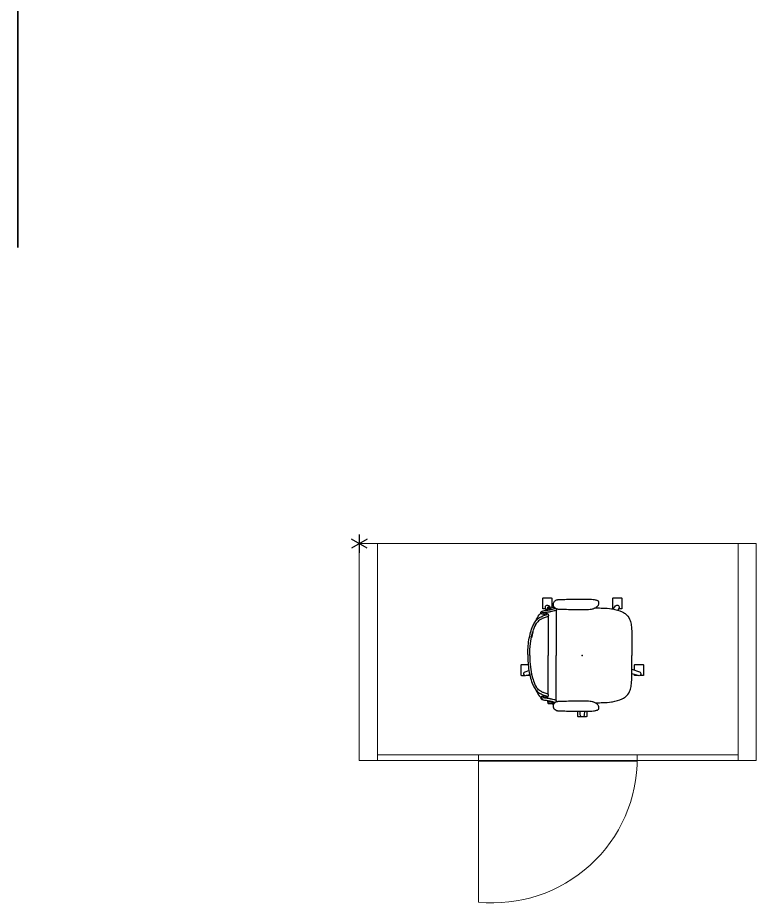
# Model space of a CAD drawing. Header units: inches. Extents: x 0 to 494, y -29 to 538.
# Drawn here: x 0 to 161.1, y -29.3 to 164.4 of the extents above; entities that cross this region are included whole.
import ezdxf

# ---------------------------------------------------------------- set-up
doc = ezdxf.new("R2010")
doc.units = ezdxf.units.IN
doc.header["$MEASUREMENT"] = 0
doc.layers.add('A-GENM', color=13, linetype='Continuous', lineweight=9)
doc.layers.add('SEAT', color=5, linetype='Continuous')
doc.layers.add('SEAT-COUNT', color=5, linetype='Continuous')

# ---------------------------------------------------------------- blocks, each defined once
blk = doc.blocks.new('1COSM_MIDBACK_FXDARMS_0P')
at = {"layer": 'SEAT'}
for p, q in [((-4.65, 12.17), (-4.65, 12.17)), ((-3, 12.22), (-3, 12.22)), ((0.87, 12.27), (0.95, 12.27)), ((-7.59, 9.86), (-7.59, 10.07)), ((-7.59, 10.07), (-7.59, 10.07)), ((-7.54, 10.19), (-7.54, 10.36)), ((-7.54, 10.19), (-7.54, 10.19)), ((-7.42, 10.51), (-7.51, 10.48)), ((-5.69, 9.81), (-5.69, 0)), ((-3, 9.95), (-3, 9.95)), ((0.95, 9.9), (0.87, 9.9)), ((0.95, 9.9), (0.95, 9.9)), ((8.52, 10.13), (7.92, 10.13)), ((-9.16, 9.07), (-9.16, 9.07)), ((-9.04, 9.16), (-9.04, 9.33)), ((-8.87, 9.56), (-9, 9.49)), ((-7.47, 8.48), (-7.47, 0)), ((-11.91, 0.15), (-11.91, -0.15)), ((-7.47, -8.48), (-7.47, 0)), ((-5.69, -9.81), (-5.69, 0)), ((-13.25, -4.4), (-12.53, -4.4)), ((13.25, -4.4), (12.54, -4.4)), ((-9.16, -9.07), (-9.16, -9.07)), ((-9.04, -9.16), (-9.04, -9.33)), ((-8.87, -9.56), (-9, -9.49)), ((-7.59, -9.86), (-7.59, -10.07)), ((-7.59, -10.07), (-7.59, -10.07)), ((-7.54, -10.19), (-7.54, -10.19)), ((-7.54, -10.19), (-7.54, -10.36)), ((-7.42, -10.5), (-7.51, -10.48)), ((-4.65, -9.99), (-4.65, -9.99)), ((-3, -9.95), (-3, -9.95)), ((0.87, -9.9), (0.95, -9.9)), ((0.95, -9.9), (0.95, -9.9)), ((-4.65, -12.17), (-4.65, -12.17)), ((-3, -12.22), (-3, -12.22)), ((0.95, -12.27), (0.87, -12.27))]:
    blk.add_line(p, q, dxfattribs=at)
for points in [[(-7.91, 10.12, -0.005317), (-8.52, 10.13, -0.404093), (-8.64, 10.25), (-8.64, 12.38, -0.406566), (-8.53, 12.5)], [(-8.53, 12.5, -0.015215), (-6.76, 12.5, -0.404095), (-6.64, 12.38), (-6.64, 10.54)], [(-5.52, 10.06, -0.038333), (-5.68, 10.11, -0.152885), (-6.12, 10.46, -0.094387), (-6.27, 10.82, -0.106386), (-6.27, 11.34, -0.162304), (-5.94, 11.9, -0.105762), (-5.6, 12.09, -0.017853), (-5.52, 12.11)], [(-5.52, 12.11, -0.022949), (-5.36, 12.14, -0.015279), (-5.2, 12.15, -0.006122), (-5.09, 12.16, -0.002587), (-4.98, 12.16, -0.001579), (-4.65, 12.17)], [(-4.65, 12.17, -0.001688), (-3, 12.22)], [(-3, 12.22, -0.004543), (0.38, 12.27, -0.000848), (0.87, 12.27)], [(0.95, 12.27, -0.03014), (2.39, 12.18, -0.016683), (2.84, 12.11, -0.01807), (3.07, 12.05, -0.021348), (3.17, 12.02, -0.009947), (3.2, 12.01)], [(0.95, 12.27, -0.004462), (0.95, 12.27, 0.002349), (0.95, 12.27, -0.001223), (0.95, 12.27)], [(3.2, 12.01, -0.039399), (3.37, 11.92, -0.005316), (3.4, 11.9)], [(3.4, 11.9, -0.026397), (3.43, 11.88, -0.049647), (3.47, 11.84, -0.112093), (3.51, 11.76, -0.010874)], [(3.51, 11.75, -0.06222), (3.54, 11.34, -0.02574), (3.51, 11.13, -0.00791), (3.5, 11.05)], [(6.78, 10.13, -0.000182), (6.76, 10.13, -0.404093), (6.64, 10.25), (6.64, 12.38, -0.406566), (6.76, 12.5)], [(6.76, 12.5, -0.015215), (8.52, 12.5, -0.404095), (8.64, 12.38), (8.64, 10.25, -0.406567), (8.52, 10.13, -0.005319)], [(-8.91, 9.44, -0.32302), (-8.89, 9.54, -0.065564), (-8.85, 9.58, -0.062642), (-8.74, 9.64, -0.022502), (-8.65, 9.66, -0.029623), (-8.43, 9.71, -0.00042), (-7.69, 9.84, 0.007705), (-7.28, 9.91, 0.010203), (-6.89, 10, 0.001291), (-6.09, 10.2, 0.034428), (-5.99, 10.24, 0.093045), (-5.94, 10.26, 0.093045)], [(-5.65, 10.1, -0.172127), (-5.63, 9.89, -0.068765), (-5.64, 9.86, -0.132749), (-5.68, 9.82, -0.038053), (-5.73, 9.8, -0.020456), (-5.79, 9.78, -0.009272), (-5.87, 9.76, -0.00216), (-6.13, 9.69, -0.00375), (-6.65, 9.56, -0.005826), (-6.83, 9.52, -0.009376), (-7.11, 9.46, -0.004667), (-7.39, 9.42, 0.000396), (-7.77, 9.36, 0.009139), (-8.11, 9.3, 0.009958), (-8.25, 9.27)], [(-7.7, 9.81), (-7.99, 10.24, -0.970099), (-7.27, 10.76), (-7.09, 10.53)], [(-7.59, 10.07, -0.19788), (-7.54, 10.19)], [(-6.56, 10.09, 0.002262), (-6.66, 10.1, 0.003859), (-7, 10.14, -0.000097), (-7.27, 10.16, -0.002591), (-7.55, 10.18)], [(-7.54, 10.36, -0.112783), (-7.51, 10.48)], [(-7.54, 10.19, -0.020872), (-7.54, 10.19, -0.013811), (-7.54, 10.19)], [(-6.03, 10.35, 0.022424), (-6.13, 10.37, 0.019341), (-6.43, 10.41, 0.006238), (-7.06, 10.47, -0.008552), (-7.36, 10.49, -0.071003), (-7.42, 10.51, -1.124994), (-7.42, 10.51, -0.054719), (-7.31, 10.52, -0.008938), (-6.57, 10.54, -0.000914), (-6.17, 10.55)], [(-6.13, 10.37, -0.080124), (-6.06, 10.38, -0.080124)], [(-4.65, 9.99, 0.00168), (-4.87, 10, -0.002464), (-4.98, 10, -0.004688), (-5.09, 10.01, -0.019195), (-5.33, 10.03, -0.022699), (-5.52, 10.06)], [(-3, 9.95, -0.001618), (-4.65, 9.99)], [(0.87, 9.9, -0.005043), (-2.51, 9.94, -0.000521), (-3, 9.95)], [(1.69, 9.96, -0.042831), (0.95, 9.9)], [(2.43, 10.15, -0.020095), (2.12, 10.05, -0.022293), (1.69, 9.96)], [(3.5, 11.05, -0.073677), (3.44, 10.88, -0.032574), (3.38, 10.79, -0.046527), (3.23, 10.61, -0.03414), (3.06, 10.47, -0.037046), (2.8, 10.31, -0.026571), (2.55, 10.19, -0.00977), (2.43, 10.15)], [(2.91, 10.37, -0.00219), (4.53, 10.29)], [(4.53, 10.29, -0.026044), (6.36, 10.17)], [(6.36, 10.17, 0.000831), (6.37, 10.16)], [(6.37, 10.16, -0.007276), (6.59, 10.13)], [(6.59, 10.13, -0.073515), (8.68, 9.48, -0.041882), (9.33, 9.1, -0.142587), (10.33, 7.86, -0.034329), (10.51, 7.35, -0.022856), (10.63, 6.81, -0.026816), (10.77, 5.66, -0.010359), (10.81, 4.88, -0.005352), (10.83, 4.09, -0.002666), (10.83, 0)], [(6.76, 10.1), (7.27, 10.76, -0.970099), (7.99, 10.24), (7.73, 9.86)], [(-11.27, 4.99, -0.034877), (-10.77, 6.46, -0.05021), (-10.3, 7.31, -0.087542), (-9.53, 8.09, -0.052088), (-8.77, 8.52, -0.015009), (-8.39, 8.67, -0.008364), (-7.95, 8.82, 0.027315), (-7.8, 8.88, 0.151903), (-7.71, 8.95, 0.27593), (-7.71, 9.02, 0.066567), (-7.73, 9.05, 0.070186), (-7.81, 9.1, 0.033849), (-7.93, 9.15, 0.025217), (-8.17, 9.21, 0.01256), (-8.45, 9.27, -0.011283), (-8.65, 9.32, -0.036208), (-8.8, 9.36, -0.066887), (-8.88, 9.4, -0.121629), (-8.91, 9.44, -0.173245)], [(-10.17, 7.5, -0.006474), (-10.04, 7.76, -0.009222), (-9.96, 7.9, -0.059572), (-9.16, 9.07)], [(-7.4, 8.67, -0.067239), (-7.41, 8.57, -0.106254), (-7.44, 8.51, -0.037808), (-7.46, 8.48, -0.06884), (-7.5, 8.46, -0.03128), (-7.57, 8.43, -0.010318), (-7.68, 8.39, 0.006344), (-8.12, 8.25, 0.026219), (-8.76, 8, 0.02388), (-9.1, 7.82, 0.101312), (-9.89, 7.12, 0.012847), (-9.99, 6.99)], [(-9.16, 9.07, -0.023633), (-9.04, 9.2)], [(-9.04, 9.33, -0.110933), (-9, 9.49)], [(-8.02, 8.82, 0.015399), (-8.1, 8.85, 0.011315), (-8.21, 8.88, 0.010861), (-8.37, 8.92, 0.007984), (-8.59, 8.96, -0.002541), (-8.7, 8.99, -0.010218), (-8.8, 9.01, -0.018665), (-8.88, 9.03, -0.023029), (-8.94, 9.05, -0.034538), (-8.99, 9.07, -0.097614), (-9.03, 9.11, -0.165278), (-9.04, 9.16)], [(-8.25, 9.27, -0.002789), (-8.12, 9.24, -0.005871), (-8, 9.21, -0.017908), (-7.8, 9.16, -0.012742), (-7.72, 9.13, -0.017251), (-7.65, 9.11, -0.019969), (-7.6, 9.08, -0.032305), (-7.56, 9.06, -0.033), (-7.54, 9.04, -0.047331), (-7.48, 8.98, -0.039195), (-7.46, 8.94, -0.042459), (-7.43, 8.86, -0.03991), (-7.4, 8.75, -0.03644), (-7.4, 8.67)], [(-11.47, 0, -0.031908), (-11.31, 2.61, -0.031541), (-10.93, 4.6, -0.024775), (-10.52, 5.91, -0.017691), (-10.32, 6.39, -0.029724), (-10.07, 6.86, -0.01037), (-9.99, 6.99)], [(-10.07, 6.87, 0.021366), (-10.24, 6.55, 0.013433), (-10.36, 6.3)], [(-10.35, 7.24, 0.000444), (-10.35, 7.24)], [(-11.91, 0.15, -0.017418), (-11.84, 1.67, -0.049267), (-11.27, 4.99)], [(-10.8, 5.06, 0.021747), (-11.11, 3.81)], [(-11.47, 0, 0.031908), (-11.31, -2.61, 0.031541), (-10.93, -4.6, 0.024775), (-10.52, -5.91, 0.017691), (-10.32, -6.39, 0.029724), (-10.07, -6.86, 0.01037), (-9.99, -6.99)], [(6.59, -10.13, 0.073515), (8.68, -9.48, 0.041882), (9.33, -9.1, 0.142587), (10.33, -7.86, 0.034329), (10.51, -7.35, 0.022856), (10.63, -6.81, 0.026816), (10.77, -5.66, 0.010359), (10.81, -4.88, 0.005352), (10.83, -4.09, 0.002666), (10.83, 0)], [(-11.91, -0.15, 0.017418), (-11.84, -1.66, 0.049267), (-11.27, -4.99)], [(-13.25, -4.4, -0.404093), (-13.36, -4.28), (-13.37, -2.15, -0.406566), (-13.25, -2.03)], [(-13.25, -2.03, -0.012345), (-11.82, -2.02, -0.012345)], [(-11.46, -4.22), (-12.21, -4.43, -0.970099), (-12.48, -3.59), (-11.65, -3.29)], [(-10.8, -5.06, -0.021747), (-11.11, -3.81)], [(10.83, -3), (12.48, -3.59, -0.970099), (12.21, -4.43), (10.83, -4.03)], [(11.36, -3.19), (11.36, -2.15, -0.406566), (11.48, -2.03)], [(11.48, -2.03, -0.015215), (13.25, -2.03, -0.404095), (13.36, -2.15), (13.36, -4.28, -0.406567), (13.25, -4.4, -0.006381)], [(-11.43, -4.39, -0.120861), (-11.48, -4.4, -0.005731), (-12.15, -4.42, -0.005731)], [(-11.27, -4.99, 0.034877), (-10.77, -6.46, 0.05021), (-10.3, -7.31, 0.087542), (-9.53, -8.09, 0.052088), (-8.77, -8.52, 0.015009), (-8.39, -8.67, 0.008364), (-7.95, -8.82, -0.027315), (-7.8, -8.88, -0.151903), (-7.71, -8.95, -0.27593), (-7.71, -9.02, -0.066567), (-7.73, -9.04, -0.070186), (-7.81, -9.1, -0.033849), (-7.93, -9.15, -0.025217), (-8.17, -9.21, -0.01256), (-8.45, -9.27, 0.011283), (-8.65, -9.31, 0.036208), (-8.8, -9.36, 0.066887), (-8.88, -9.4, 0.487373), (-8.88, -9.58)], [(12.15, -4.42, -0.005735), (11.48, -4.4, -0.404093), (11.36, -4.28), (11.36, -4.19)], [(-10.07, -6.86, -0.021366), (-10.24, -6.55, -0.013433), (-10.36, -6.3)], [(-10.35, -7.24, -0.000444), (-10.35, -7.24)], [(-10.17, -7.49, 0.006474), (-10.04, -7.76, 0.009222), (-9.96, -7.9, 0.059572), (-9.16, -9.07)], [(-7.4, -8.66, 0.067239), (-7.41, -8.57, 0.106254), (-7.44, -8.51, 0.037808), (-7.46, -8.48, 0.06884), (-7.5, -8.46, 0.03128), (-7.57, -8.43, 0.010318), (-7.68, -8.39, -0.006344), (-8.12, -8.25, -0.026219), (-8.76, -8, -0.02388), (-9.1, -7.82, -0.101312), (-9.89, -7.12, -0.012847), (-9.99, -6.99)], [(-9.16, -9.07, 0.023633), (-9.04, -9.2)], [(-8.02, -8.82, -0.015399), (-8.1, -8.85, -0.011315), (-8.21, -8.88, -0.010861), (-8.37, -8.92, -0.007984), (-8.59, -8.96, 0.002541), (-8.7, -8.98, 0.010218), (-8.8, -9, 0.018665), (-8.88, -9.03, 0.023029), (-8.94, -9.05, 0.034538), (-8.99, -9.07, 0.097614), (-9.03, -9.11, 0.165278), (-9.04, -9.16)], [(-9.04, -9.33, 0.110933), (-9, -9.49)], [(-8.89, -9.53, 0.065564), (-8.85, -9.58, 0.062642), (-8.74, -9.63, 0.022502), (-8.65, -9.66, 0.029623), (-8.43, -9.71, 0.00042), (-7.69, -9.84, -0.007705), (-7.28, -9.91, -0.010203), (-6.89, -10, -0.001291), (-6.09, -10.2, -0.034428), (-5.99, -10.23, -0.09294), (-5.94, -10.26, -0.09294)], [(-8.25, -9.27, 0.002789), (-8.12, -9.24, 0.005871), (-8, -9.21, 0.017908), (-7.8, -9.16, 0.012742), (-7.72, -9.13, 0.017251), (-7.65, -9.1, 0.019969), (-7.6, -9.08, 0.032305), (-7.56, -9.06, 0.033), (-7.54, -9.04, 0.047331), (-7.48, -8.98, 0.039195), (-7.46, -8.94, 0.042459), (-7.43, -8.86, 0.03991), (-7.4, -8.75, 0.03644), (-7.4, -8.66)], [(-5.62, -9.97, 0.061954), (-5.63, -9.89, 0.199874), (-5.68, -9.82, 0.038053), (-5.73, -9.8, 0.020456), (-5.79, -9.78, 0.009272), (-5.87, -9.75, 0.00216), (-6.13, -9.69, 0.00375), (-6.65, -9.56, 0.005826), (-6.83, -9.52, 0.009376), (-7.11, -9.46, 0.004667), (-7.39, -9.42, -0.000396), (-7.77, -9.36, -0.009139), (-8.11, -9.3, -0.009958), (-8.25, -9.27)], [(-7.59, -10.07, 0.19788), (-7.54, -10.19)], [(-6.56, -10.09, -0.002262), (-6.66, -10.1, -0.003859), (-7, -10.13, 0.000097), (-7.27, -10.16, 0.002591), (-7.55, -10.18)], [(-7.54, -10.19, 0.020872), (-7.54, -10.19)], [(-7.54, -10.36, 0.112783), (-7.51, -10.48)], [(-6.03, -10.34, -0.022659), (-6.13, -10.37, -0.019341), (-6.43, -10.41, -0.006238), (-7.06, -10.47, 0.008552), (-7.36, -10.49, 0.071003), (-7.42, -10.5, 1.124994), (-7.42, -10.51, 0.054719), (-7.31, -10.52, 0.008938), (-6.57, -10.54, 0.000914), (-6.17, -10.55, 0.000914)], [(-5.52, -12.11, -0.039008), (-5.68, -12.06, -0.150788), (-6.12, -11.7, -0.104188), (-6.28, -11.3, -0.10655), (-6.26, -10.78, -0.141336), (-5.98, -10.29, -0.118078), (-5.6, -10.08, -0.017519), (-5.52, -10.06)], [(-6.13, -10.37, 0.081103), (-6.06, -10.38, 0.081103)], [(-5.63, -10.09, 0.008919), (-5.63, -10.07, 0.045592), (-5.62, -9.97)], [(-5.52, -10.06, -0.025529), (-5.33, -10.03, -0.01206), (-5.2, -10.01, -0.005982), (-5.09, -10.01, -0.002784), (-4.98, -10, -0.001981), (-4.65, -9.99)], [(-4.65, -9.99, -0.001692), (-3, -9.95)], [(-3, -9.95, -0.004536), (0.38, -9.9, -0.000847), (0.87, -9.9)], [(0.95, -9.9, -0.042602), (1.69, -9.96)], [(1.69, -9.96, -0.027243), (2.21, -10.08, -0.01438), (2.43, -10.15)], [(2.43, -10.15, -0.024871), (2.71, -10.26, -0.029002), (2.94, -10.39, -0.058359), (3.26, -10.64, -0.022502), (3.34, -10.73, -0.064627), (3.46, -10.91, -0.05746), (3.5, -11.05)], [(2.91, -10.37, 0.00219), (4.53, -10.29)], [(3.5, -11.05, -0.030988), (3.54, -11.32, -0.065151), (3.51, -11.75)], [(4.53, -10.29, 0.026044), (6.36, -10.16)], [(6.36, -10.16, -0.000831), (6.37, -10.16)], [(6.37, -10.16, 0.007276), (6.59, -10.13)], [(-4.65, -12.17, 0.0022), (-4.76, -12.17, -0.001306), (-4.92, -12.17, -0.003554), (-5.03, -12.16, -0.005895), (-5.14, -12.16, -0.019083), (-5.36, -12.14, -0.02033), (-5.52, -12.11)], [(-3, -12.22, -0.001618), (-4.65, -12.17)], [(0.87, -12.27, -0.005049), (-2.52, -12.23, -0.000523), (-3, -12.22)], [(1, -12.27), (1, -13.27, -0.406567), (0.88, -13.39, -0.015215), (-0.88, -13.39, -0.404093), (-1, -13.27), (-1, -12.25)], [(0.47, -12.27), (0.44, -12.98, -0.970099), (-0.44, -12.98), (-0.47, -12.26)], [(3.2, -12.01, -0.020194), (3.14, -12.03, -0.019601), (3.03, -12.06, -0.016602), (2.79, -12.12, -0.012453), (2.46, -12.17, -0.031855), (0.95, -12.27)], [(0.95, -12.27, 0.001439), (0.95, -12.27, 0.004992), (0.95, -12.27, -0.002488), (0.95, -12.27)], [(3.4, -11.9, -0.035288), (3.23, -11.99, -0.00875), (3.2, -12.01)], [(3.51, -11.75, -0.101327), (3.48, -11.82, -0.055676), (3.44, -11.86, -0.041238), (3.4, -11.9, -0.00269), (3.4, -11.9)]]:
    blk.add_lwpolyline(points, format="xyb", dxfattribs=at)
blk.add_point((0, 0), dxfattribs=at)
blk = doc.blocks.new('Framery Q - Framery Q Meeting Maggie with turnable table-481357-Level 1')
at = {"layer": 'A-GENM'}
for p, q in [((1099.1, 600), (-1100.5, 600)), ((-1100.5, 600), (-1100.5, -600.4)), ((-999.5, -600.4), (-999.5, 600)), ((998.5, -600.4), (998.5, 600)), ((1099.1, -600.4), (1099.1, 600)), ((998.5, -570.2), (-999.5, -570.2)), ((-440, -570.2), (-440, -1385.2)), ((-440, -600.2), (-440, -570.2)), ((-440, -570.2), (440, -570.2)), ((440, -570.2), (440, -600.2)), ((-1100.5, -600.4), (1099.1, -600.4)), ((-440, -605.2), (-440, -600.2)), ((-440, -605.2), (440, -605.2)), ((440, -600.2), (440, -605.2))]:
    blk.add_line(p, q, dxfattribs=at)
blk.add_arc((-360, -589.2), 800, 264.258, 0.2875, dxfattribs=at)
blk = doc.blocks.new('FrameryQ_2D')
at = {"layer": 'SEAT'}
blk.add_point((0, 0), dxfattribs=at)
at = {"layer": 'SEAT-COUNT'}
for p, q in [((0, 2), (0, -2)), ((1.73, -1), (-1.73, 1)), ((1.73, 1), (-1.73, -1))]:
    blk.add_line(p, q, dxfattribs=at)
at = {"layer": 'A-GENM', "xscale": 0.039370079, "yscale": 0.039370079, "zscale": 0.039370079}
blk.add_blockref('Framery Q - Framery Q Meeting Maggie with turnable table-481357-Level 1', (43.33, -23.62), dxfattribs=at)

msp = doc.modelspace()

# ---------------------------------------------------------------- linework, layer by layer
msp.add_3dface([(0, 358.75), (0, 358.75, 96), (0, 114.25, 96), (0, 114.25)])

# ---------------------------------------------------------------- block references
for name, p in [('FrameryQ_2D', (74.5, 49.73)), ('1COSM_MIDBACK_FXDARMS_0P', (123.15, 25.37))]:
    msp.add_blockref(name, p)

doc.saveas('drawing.dxf')
